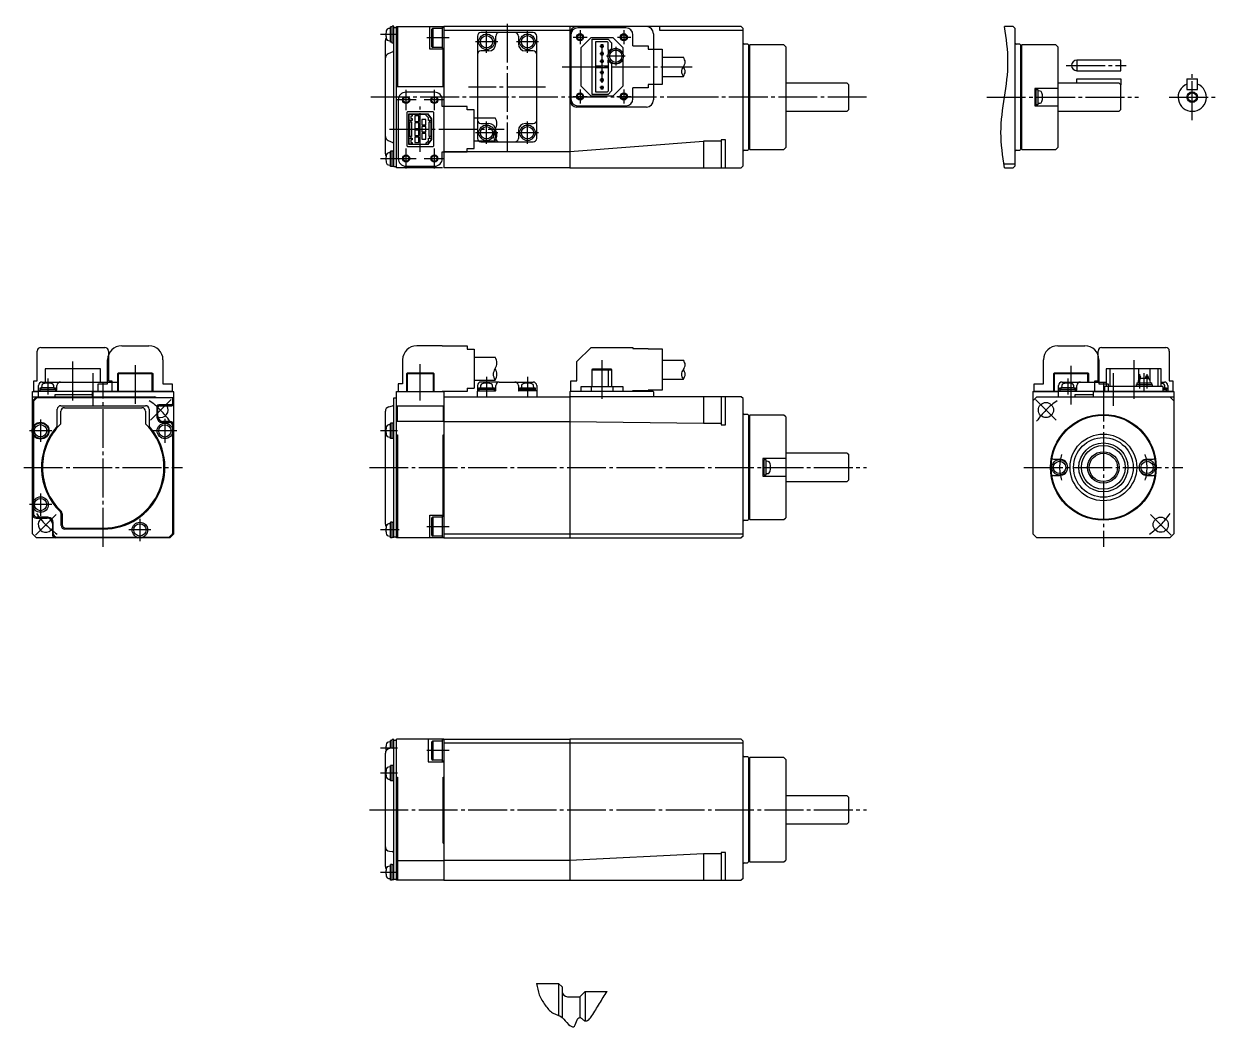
# Model space of a CAD drawing. Header units: millimetres. Extents: x -182 to 156, y -157 to 128.
import ezdxf

# ---------------------------------------------------------------- set-up
doc = ezdxf.new("R2010")
doc.units = ezdxf.units.MM
doc.linetypes.add('DASH_CENTER', pattern=[14, 11, -1, 1, -1])

msp = doc.modelspace()

# ---------------------------------------------------------------- linework, layer by layer
at = {"color": 7, "linetype": 'Continuous'}
for p, q in [((-77.85, 126.43), (-78.44, 126.38)), ((-77.35, 126.88), (-77.85, 126.88)), ((-77.85, 122.48), (-77.85, 126.88)), ((-76.9, 127.08), (-77.35, 127.08)), ((-77.35, 122.28), (-77.35, 127.08)), ((-76.9, 124.88), (-76.9, 127.08)), ((-76.9, 126.68), (-76.1, 126.68)), ((-76.1, 126.93), (-62.7, 126.93)), ((-76.1, 86.93), (-76.1, 126.93)), ((-75.9, 126.93), (-75.9, 109.93)), ((-66.7, 120.53), (-66.7, 126.93)), ((-65.83, 126.48), (-66.08, 126.23)), ((-66.08, 121.23), (-66.08, 126.23)), ((-65.83, 126.48), (-63.08, 126.48)), ((-65.83, 126.48), (-65.83, 120.98)), ((-62.7, 126.73), (-63.08, 126.73)), ((-63.08, 120.73), (-63.08, 126.73)), ((-62.7, 126.93), (-62.7, 86.93)), ((-27, 126.93), (-62.7, 126.93)), ((-27, 125.81), (-62.7, 125.81)), ((-37.4, 125.23), (-52.2, 125.23)), ((-26.9, 126.93), (-27, 126.83)), ((-27, 126.93), (-27, 124.93)), ((21.6, 126.93), (-26.9, 126.93)), ((-1.5, 125.81), (-1.5, 126.93)), ((22.1, 125.81), (-1.5, 125.81)), ((21.6, 126.93), (22.1, 126.43)), ((22.1, 87.43), (22.1, 126.43)), ((98.7, 126.93), (96.2, 126.93)), ((99.2, 126.43), (98.7, 126.93)), ((99.2, 87.43), (99.2, 126.43)), ((-79.3, 118.06), (-79.3, 123)), ((-78.44, 122.98), (-77.85, 122.93)), ((-77.35, 122.48), (-77.85, 122.48)), ((-76.9, 122.28), (-77.35, 122.28)), ((-76.9, 120.26), (-76.9, 124.88)), ((-53.2, 124.23), (-53.2, 95.23)), ((-48, 122.03), (-48, 124.23)), ((-41.6, 124.23), (-41.6, 122.03)), ((-36.4, 95.23), (-36.4, 124.23)), ((-27, 124.93), (-27, 106.13)), ((-23.8, 121.03), (-21, 123.83)), ((-21, 123.83), (-14.8, 123.83)), ((-20.65, 107.73), (-20.65, 123.33)), ((-20.65, 123.33), (-16.15, 123.33)), ((-19.65, 122.73), (-16.45, 122.73)), ((-19.65, 108.33), (-19.65, 122.73)), ((-18.22, 121.75), (-18.12, 121.65)), ((-17.58, 121.75), (-18.22, 121.75)), ((-18.22, 121.75), (-18.22, 121.11)), ((-17.68, 121.65), (-18.12, 121.65)), ((-18.12, 121.65), (-18.12, 121.21)), ((-17.68, 121.65), (-17.58, 121.75)), ((-17.68, 121.21), (-17.68, 121.65)), ((-17.58, 121.11), (-17.58, 121.75)), ((-16.45, 122.73), (-16.15, 122.43)), ((-16.15, 123.33), (-15.15, 122.33)), ((-16.15, 120.43), (-16.15, 122.43)), ((-15.15, 122.33), (-15.15, 120.58)), ((-14.8, 123.83), (-12, 121.03)), ((-3.3, 124.93), (-3.3, 106.13)), ((23.4, 121.93), (22.4, 121.93)), ((23.6, 121.73), (23.4, 121.93)), ((23.6, 121.73), (23.6, 92.13)), ((24, 121.73), (23.9, 121.63)), ((23.9, 121.63), (23.9, 92.23)), ((33.7, 121.73), (24, 121.73)), ((34.2, 121.23), (33.7, 121.73)), ((100.5, 121.93), (99.5, 121.93)), ((100.7, 121.73), (100.5, 121.93)), ((100.7, 121.73), (100.7, 92.13)), ((101.1, 121.73), (101, 121.63)), ((101, 121.63), (101, 92.23)), ((110.8, 121.73), (101.1, 121.73)), ((111.3, 121.23), (110.8, 121.73)), ((-77.2, 119.8), (-78.5, 119.26)), ((-76.9, 93.6), (-76.9, 120.26)), ((-62.9, 120.53), (-66.7, 120.53)), ((-66.08, 121.23), (-65.83, 120.98)), ((-63.08, 120.98), (-65.83, 120.98)), ((-62.7, 120.73), (-63.08, 120.73)), ((-62.9, 109.93), (-62.9, 120.73)), ((-50, 120.03), (-52.2, 120.03)), ((-37.4, 120.03), (-39.6, 120.03)), ((-23.8, 110.03), (-23.8, 121.03)), ((-18.22, 121.11), (-18.12, 121.21)), ((-18.22, 121.11), (-17.58, 121.11)), ((-18.22, 119.6), (-18.22, 118.96)), ((-17.58, 119.6), (-18.22, 119.6)), ((-18.22, 119.6), (-18.12, 119.5)), ((-18.22, 118.96), (-18.12, 119.06)), ((-18.22, 118.96), (-17.58, 118.96)), ((-18.12, 121.21), (-17.68, 121.21)), ((-18.12, 119.5), (-18.12, 119.06)), ((-17.68, 119.5), (-18.12, 119.5)), ((-18.12, 119.06), (-17.68, 119.06)), ((-17.68, 121.21), (-17.58, 121.11)), ((-17.68, 119.5), (-17.58, 119.6)), ((-17.68, 119.06), (-17.68, 119.5)), ((-17.68, 119.06), (-17.58, 118.96)), ((-17.58, 118.96), (-17.58, 119.6)), ((-16.15, 120.43), (-16.15, 119.53)), ((-16.15, 119.53), (-15.96, 119.53)), ((-12, 121.03), (-12, 119.45)), ((23.8, 120.83), (23.9, 120.83)), ((34.2, 121.23), (34.2, 92.63)), ((100.9, 120.83), (101, 120.83)), ((111.3, 121.23), (111.3, 92.63)), ((-79.3, 106.93), (-79.3, 118.06)), ((-19.65, 115.83), (-16.15, 115.83)), ((-16.15, 115.23), (-19.65, 115.23)), ((-18.22, 117.45), (-18.12, 117.35)), ((-17.58, 117.45), (-18.22, 117.45)), ((-18.22, 117.45), (-18.22, 116.81)), ((-18.22, 116.81), (-18.12, 116.91)), ((-18.22, 116.81), (-17.58, 116.81)), ((-17.68, 117.35), (-18.12, 117.35)), ((-18.12, 117.35), (-18.12, 116.91)), ((-18.12, 116.91), (-17.68, 116.91)), ((-17.68, 117.35), (-17.58, 117.45)), ((-17.68, 116.91), (-17.68, 117.35)), ((-17.68, 116.91), (-17.58, 116.81)), ((-17.58, 116.81), (-17.58, 117.45)), ((-16.15, 117.53), (-15.96, 117.53)), ((-16.15, 116.63), (-16.15, 117.53)), ((-16.15, 116.63), (-16.15, 108.63)), ((-15.15, 116.48), (-15.15, 108.73)), ((-12, 117.61), (-12, 110.03)), ((116.7, 117.43), (116.7, 114.43)), ((129.2, 117.43), (116.7, 117.43)), ((129.2, 114.43), (129.2, 117.43)), ((-18.22, 114.25), (-18.22, 113.61)), ((-17.58, 114.25), (-18.22, 114.25)), ((-18.12, 114.15), (-18.22, 114.25)), ((-18.12, 113.71), (-18.22, 113.61)), ((-18.22, 113.61), (-17.58, 113.61)), ((-18.12, 112), (-18.22, 112.1)), ((-17.58, 112.1), (-18.22, 112.1)), ((-18.22, 112.1), (-18.22, 111.46)), ((-18.12, 111.56), (-18.22, 111.46)), ((-18.22, 111.46), (-17.58, 111.46)), ((-18.12, 114.15), (-18.12, 113.71)), ((-17.68, 114.15), (-18.12, 114.15)), ((-18.12, 113.71), (-17.68, 113.71)), ((-17.68, 112), (-18.12, 112)), ((-18.12, 112), (-18.12, 111.56)), ((-18.12, 111.56), (-17.68, 111.56)), ((-17.58, 114.25), (-17.68, 114.15)), ((-17.68, 113.71), (-17.68, 114.15)), ((-17.58, 113.61), (-17.68, 113.71)), ((-17.58, 112.1), (-17.68, 112)), ((-17.68, 111.56), (-17.68, 112)), ((-17.58, 111.46), (-17.68, 111.56)), ((-17.58, 113.61), (-17.58, 114.25)), ((-17.58, 111.46), (-17.58, 112.1)), ((116.7, 114.43), (129.2, 114.43)), ((116.7, 110.93), (116.7, 112.13)), ((116.7, 112.13), (129.2, 112.13)), ((129.2, 112.13), (129.2, 110.43)), ((147.93, 112.13), (150.93, 112.13)), ((147.93, 112.13), (147.93, 109.13)), ((150.93, 109.13), (150.93, 112.13)), ((-76.1, 109.93), (-62.7, 109.93)), ((-21, 107.23), (-23.8, 110.03)), ((-16.45, 108.33), (-19.65, 108.33)), ((-18.22, 109.95), (-18.22, 109.31)), ((-17.58, 109.95), (-18.22, 109.95)), ((-18.12, 109.85), (-18.22, 109.95)), ((-18.12, 109.41), (-18.22, 109.31)), ((-18.22, 109.31), (-17.58, 109.31)), ((-18.12, 109.85), (-18.12, 109.41)), ((-17.68, 109.85), (-18.12, 109.85)), ((-18.12, 109.41), (-17.68, 109.41)), ((-17.58, 109.95), (-17.68, 109.85)), ((-17.68, 109.41), (-17.68, 109.85)), ((-17.58, 109.31), (-17.68, 109.41)), ((-17.58, 109.31), (-17.58, 109.95)), ((-16.15, 108.63), (-16.45, 108.33)), ((-15.15, 108.73), (-16.15, 107.73)), ((-12, 110.03), (-14.8, 107.23)), ((51.6, 110.93), (34.2, 110.93)), ((51.6, 110.93), (52.1, 110.43)), ((52.1, 103.43), (52.1, 110.43)), ((104.8, 109.43), (104.8, 106.93)), ((111.3, 109.43), (104.8, 109.43)), ((104.8, 109.08), (105.2, 109.08)), ((105.2, 106.93), (105.2, 109.13)), ((105.2, 109.13), (105.7, 109.13)), ((105.7, 109.13), (105.7, 106.93)), ((106.3, 108.63), (105.7, 108.68)), ((128.7, 110.93), (111.3, 110.93)), ((128.7, 110.93), (129.2, 110.43)), ((129.2, 103.43), (129.2, 110.43)), ((147.93, 109.13), (150.93, 109.13)), ((-79.3, 95.8), (-79.3, 106.93)), ((-27, 106.13), (-27, 86.93)), ((-14.8, 107.23), (-21, 107.23)), ((-16.15, 107.73), (-20.65, 107.73)), ((104.8, 106.93), (104.8, 104.43)), ((105.2, 104.78), (104.8, 104.78)), ((105.2, 104.73), (105.2, 106.93)), ((105.7, 104.73), (105.2, 104.73)), ((105.7, 106.93), (105.7, 104.73)), ((105.7, 105.18), (106.3, 105.23)), ((-73.22, 102.56), (-73.02, 102.76)), ((-73.22, 102.56), (-73.22, 93.11)), ((-65.77, 102.76), (-73.02, 102.76)), ((-72.65, 93.51), (-72.65, 102.16)), ((-72.65, 102.16), (-67.2, 102.16)), ((-72.55, 100.33), (-72.55, 102.08)), ((-72.55, 102.08), (-71.7, 102.08)), ((-71.7, 101.58), (-72.05, 101.58)), ((-72.05, 101.58), (-72.05, 100.83)), ((-71.7, 102.08), (-71.7, 101.58)), ((-71.7, 102.08), (-67.7, 102.08)), ((-70.98, 101.63), (-70.98, 100.03)), ((-70.8, 101.63), (-70.98, 101.63)), ((-70.8, 101.6), (-70.8, 101.63)), ((-69.8, 101.6), (-70.8, 101.6)), ((-69.8, 100.06), (-69.8, 101.6)), ((-67.7, 101.71), (-67.7, 102.08)), ((-67.27, 102.08), (-67.7, 102.08)), ((-67.1, 101.08), (-67.7, 101.71)), ((-66.25, 100.75), (-67.27, 102.08)), ((-66.15, 100.78), (-67.2, 102.16)), ((-65.77, 102.76), (-65.57, 102.56)), ((-65.57, 93.11), (-65.57, 102.56)), ((-5.3, 104.13), (-25.2, 104.13)), ((34.2, 102.93), (51.6, 102.93)), ((52.1, 103.43), (51.6, 102.93)), ((104.8, 104.43), (111.3, 104.43)), ((111.3, 102.93), (128.7, 102.93)), ((129.2, 103.43), (128.7, 102.93)), ((-72.45, 98.68), (-72.65, 98.68)), ((-71.7, 100.33), (-72.55, 100.33)), ((-72.45, 99.93), (-72.45, 95.73)), ((-72.45, 99.93), (-71.87, 99.93)), ((-72.1, 100.33), (-72.1, 99.93)), ((-72.05, 100.83), (-71.7, 100.83)), ((-71.87, 99.93), (-71.87, 95.73)), ((-71.7, 100.83), (-71.7, 100.33)), ((-70.98, 100.03), (-70.8, 100.03)), ((-70.8, 99.63), (-70.98, 99.63)), ((-70.98, 99.63), (-70.98, 98.03)), ((-70.98, 98.03), (-70.8, 98.03)), ((-70.8, 100.06), (-69.8, 100.06)), ((-70.8, 100.03), (-70.8, 100.06)), ((-70.8, 99.6), (-70.8, 99.63)), ((-69.8, 99.6), (-70.8, 99.6)), ((-70.8, 98.03), (-70.8, 98.06)), ((-70.8, 98.06), (-69.8, 98.06)), ((-69.8, 98.06), (-69.8, 99.6)), ((-68, 100.6), (-69, 100.6)), ((-69, 100.6), (-69, 99.06)), ((-69, 99.06), (-68, 99.06)), ((-69, 98.6), (-69, 97.06)), ((-68, 98.6), (-69, 98.6)), ((-68, 100.63), (-68, 100.6)), ((-67.82, 100.63), (-68, 100.63)), ((-68, 99.06), (-68, 99.03)), ((-68, 99.03), (-67.82, 99.03)), ((-67.82, 98.63), (-68, 98.63)), ((-68, 98.63), (-68, 98.6)), ((-67.82, 99.03), (-67.82, 100.63)), ((-67.82, 97.03), (-67.82, 98.63)), ((-67.1, 100.33), (-67.1, 101.08)), ((-66.25, 100.33), (-67.1, 100.33)), ((-66.92, 95.73), (-66.92, 99.93)), ((-66.92, 99.93), (-66.35, 99.93)), ((-66.7, 99.93), (-66.7, 100.33)), ((-66.35, 95.73), (-66.35, 99.93)), ((-66.35, 98.68), (-66.15, 98.68)), ((-66.25, 100.33), (-66.25, 100.75)), ((-66.15, 94.88), (-66.15, 100.78)), ((-52.2, 99.43), (-50, 99.43)), ((-39.6, 99.43), (-37.4, 99.43)), ((-79.3, 90.86), (-79.3, 95.8)), ((-78.5, 94.6), (-77.2, 94.06)), ((-72.65, 96.98), (-72.45, 96.98)), ((-72.55, 93.58), (-72.55, 95.33)), ((-72.55, 95.33), (-71.7, 95.33)), ((-71.87, 95.73), (-72.45, 95.73)), ((-72.1, 95.73), (-72.1, 95.33)), ((-71.7, 94.83), (-72.05, 94.83)), ((-72.05, 94.83), (-72.05, 94.08)), ((-71.7, 95.33), (-71.7, 94.83)), ((-70.8, 97.63), (-70.98, 97.63)), ((-70.98, 97.63), (-70.98, 96.03)), ((-70.98, 96.03), (-70.8, 96.03)), ((-70.98, 95.63), (-70.98, 94.03)), ((-70.8, 95.63), (-70.98, 95.63)), ((-70.8, 97.6), (-70.8, 97.63)), ((-69.8, 97.6), (-70.8, 97.6)), ((-70.8, 96.03), (-70.8, 96.06)), ((-70.8, 96.06), (-69.8, 96.06)), ((-70.8, 95.6), (-70.8, 95.63)), ((-69.8, 95.6), (-70.8, 95.6)), ((-69.8, 96.06), (-69.8, 97.6)), ((-69.8, 94.06), (-69.8, 95.6)), ((-69, 97.06), (-68, 97.06)), ((-69, 96.6), (-69, 95.06)), ((-68, 96.6), (-69, 96.6)), ((-69, 95.06), (-68, 95.06)), ((-68, 97.06), (-68, 97.03)), ((-68, 97.03), (-67.82, 97.03)), ((-67.82, 96.63), (-68, 96.63)), ((-68, 96.63), (-68, 96.6)), ((-68, 95.06), (-68, 95.03)), ((-68, 95.03), (-67.82, 95.03)), ((-67.82, 95.03), (-67.82, 96.63)), ((-67.7, 93.95), (-67.1, 94.58)), ((-67.27, 93.58), (-66.25, 94.91)), ((-67.2, 93.51), (-66.15, 94.88)), ((-67.1, 94.58), (-67.1, 95.33)), ((-67.1, 95.33), (-66.25, 95.33)), ((-66.35, 95.73), (-66.92, 95.73)), ((-66.7, 95.33), (-66.7, 95.73)), ((-66.15, 96.98), (-66.35, 96.98)), ((-66.25, 94.91), (-66.25, 95.33)), ((-48, 95.23), (-48, 97.43)), ((-41.6, 97.43), (-41.6, 95.23)), ((17.1, 94.83), (15.9, 94.83)), ((15.9, 94.83), (15.9, 86.93)), ((17.1, 86.93), (17.1, 94.83)), ((-77.85, 91.18), (-78.44, 91.13)), ((-77.35, 91.63), (-77.85, 91.63)), ((-77.85, 87.23), (-77.85, 91.63)), ((-77.35, 87.23), (-77.35, 91.63)), ((-76.9, 91.58), (-77.35, 91.58)), ((-76.9, 88.98), (-76.9, 93.6)), ((-73.22, 93.11), (-73.02, 92.91)), ((-73.02, 92.91), (-65.77, 92.91)), ((-67.2, 93.51), (-72.65, 93.51)), ((-71.7, 93.58), (-72.55, 93.58)), ((-72.05, 94.08), (-71.7, 94.08)), ((-71.7, 94.08), (-71.7, 93.58)), ((-71.7, 93.58), (-67.7, 93.58)), ((-70.98, 94.03), (-70.8, 94.03)), ((-70.8, 94.06), (-69.8, 94.06)), ((-70.8, 94.03), (-70.8, 94.06)), ((-67.7, 93.58), (-67.7, 93.95)), ((-67.7, 93.58), (-67.27, 93.58)), ((-65.57, 93.11), (-65.77, 92.91)), ((-27, 91.43), (-62.7, 91.43)), ((-52.2, 94.23), (-37.4, 94.23)), ((-27, 91.47), (10.9, 94.43)), ((15.9, 94.43), (10.9, 94.43)), ((10.9, 94.43), (10.9, 86.93)), ((22.4, 91.93), (23.4, 91.93)), ((23.4, 91.93), (23.6, 92.13)), ((23.9, 93.03), (23.8, 93.03)), ((23.9, 92.23), (24, 92.13)), ((24, 92.13), (33.7, 92.13)), ((33.7, 92.13), (34.2, 92.63)), ((99.5, 91.93), (100.5, 91.93)), ((100.5, 91.93), (100.7, 92.13)), ((101, 93.03), (100.9, 93.03)), ((101, 92.23), (101.1, 92.13)), ((101.1, 92.13), (110.8, 92.13)), ((110.8, 92.13), (111.3, 92.63)), ((-76.9, 87.18), (-76.9, 88.98)), ((95.93, 88.06), (99.2, 88.06)), ((-78.44, 87.73), (-77.85, 87.68)), ((-77.35, 87.23), (-77.85, 87.23)), ((-76.9, 87.28), (-77.35, 87.28)), ((-76.1, 87.18), (-76.9, 87.18)), ((-63.1, 86.93), (-76.1, 86.93)), ((-27, 86.93), (-62.7, 86.93)), ((-27, 86.93), (21.6, 86.93)), ((21.6, 86.93), (22.1, 87.43)), ((96.2, 86.93), (98.7, 86.93)), ((99.2, 87.43), (98.7, 86.93)), ((-175.68, 29.83), (-175.68, 26.13)), ((-160.08, 29.83), (-175.68, 29.83)), ((-160.08, 26.13), (-160.08, 29.83)), ((-155.11, 28.53), (-154.91, 28.73)), ((-155.11, 23.43), (-155.11, 28.53)), ((-154.91, 28.73), (-145.45, 28.73)), ((-145.45, 28.73), (-145.25, 28.53)), ((-145.25, 28.53), (-145.25, 23.43)), ((-73.22, 28.53), (-73.02, 28.73)), ((-73.22, 23.43), (-73.22, 28.53)), ((-73.02, 28.73), (-65.77, 28.73)), ((-65.77, 28.73), (-65.57, 28.53)), ((-65.57, 28.53), (-65.57, 23.43)), ((-20.65, 29.63), (-20.45, 29.83)), ((-20.65, 29.63), (-15.15, 29.63)), ((-20.65, 25.03), (-20.65, 29.63)), ((-20.45, 29.83), (-15.35, 29.83)), ((-16.15, 29.63), (-16.35, 29.83)), ((-16.15, 29.63), (-16.15, 24.83)), ((-15.35, 29.83), (-15.15, 29.63)), ((-15.15, 29.63), (-15.15, 25.03)), ((110.4, 28.73), (110.2, 28.53)), ((110.2, 23.43), (110.2, 28.53)), ((110.4, 28.73), (119.85, 28.73)), ((120.05, 28.53), (119.85, 28.73)), ((120.05, 28.53), (120.05, 26.13)), ((125.03, 29.83), (125.03, 24.83)), ((140.63, 29.83), (125.03, 29.83)), ((126.03, 29.83), (126.03, 24.83)), ((134.23, 29.83), (134.23, 26.76)), ((137.42, 29.83), (137.42, 26.76)), ((139.63, 29.83), (139.63, 24.83)), ((140.63, 24.83), (140.63, 29.83)), ((-177.58, 21.93), (-177.58, 25.13)), ((-177.18, 24.53), (-176.73, 24.53)), ((-177.18, 24.03), (-177.18, 24.53)), ((-177.13, 24.03), (-177.18, 24.03)), ((-172.78, 24.03), (-177.18, 24.03)), ((-177.13, 23.63), (-177.13, 24.03)), ((-176.67, 25.12), (-176.73, 24.53)), ((-173.23, 24.53), (-176.73, 24.53)), ((-176.58, 26.13), (-155.11, 26.13)), ((-173.23, 24.53), (-173.28, 25.12)), ((-173.23, 24.53), (-172.78, 24.53)), ((-172.83, 24.03), (-172.83, 23.63)), ((-172.78, 24.03), (-172.83, 24.03)), ((-172.78, 24.53), (-172.78, 24.03)), ((-172.38, 23.93), (-172.38, 25.13)), ((-53.2, 25.13), (-53.2, 23.53)), ((-52.8, 24.03), (-52.8, 24.53)), ((-52.8, 24.53), (-48.4, 24.53)), ((-48.4, 24.03), (-52.8, 24.03)), ((-52.75, 23.63), (-52.75, 24.03)), ((-52.29, 25.12), (-52.35, 24.53)), ((-47, 26.13), (-52.2, 26.13)), ((-48.85, 24.53), (-48.9, 25.12)), ((-48.45, 24.03), (-48.45, 23.63)), ((-48.4, 24.53), (-48.4, 24.03)), ((-48, 23.73), (-48, 25.13)), ((-47, 26.13), (-42.6, 26.13)), ((-42.6, 26.13), (-37.4, 26.13)), ((-41.6, 25.13), (-41.6, 23.73)), ((-41.2, 24.53), (-36.8, 24.53)), ((-41.2, 24.03), (-41.2, 24.53)), ((-36.8, 24.03), (-41.2, 24.03)), ((-41.15, 23.63), (-41.15, 24.03)), ((-40.69, 25.12), (-40.75, 24.53)), ((-37.25, 24.53), (-37.3, 25.12)), ((-36.85, 24.03), (-36.85, 23.63)), ((-36.8, 24.53), (-36.8, 24.03)), ((-36.4, 25.13), (-36.4, 23.53)), ((-23.8, 24.83), (-12, 24.83)), ((-23.8, 23.43), (-23.8, 24.83)), ((-21, 24.83), (-21, 23.43)), ((-20.85, 24.83), (-20.65, 25.03)), ((-15.15, 25.03), (-14.95, 24.83)), ((-14.8, 24.83), (-14.8, 23.43)), ((-12, 24.83), (-12, 23.43)), ((111.53, 21.93), (111.53, 25.13)), ((111.93, 24.03), (111.93, 24.53)), ((111.93, 24.53), (112.38, 24.53)), ((116.33, 24.03), (111.93, 24.03)), ((111.98, 24.03), (111.93, 24.03)), ((111.98, 23.63), (111.98, 24.03)), ((112.43, 25.12), (112.38, 24.53)), ((115.88, 24.53), (112.38, 24.53)), ((112.53, 26.13), (125.03, 26.13)), ((115.88, 24.53), (115.82, 25.12)), ((115.88, 24.53), (116.33, 24.53)), ((116.33, 24.03), (116.28, 24.03)), ((116.28, 24.03), (116.28, 23.63)), ((116.33, 24.53), (116.33, 24.03)), ((116.73, 23.93), (116.73, 25.13)), ((124.53, 24.83), (124.53, 23.43)), ((141.13, 24.83), (124.53, 24.83)), ((133.63, 24.93), (133.63, 25.43)), ((133.63, 25.43), (135.83, 25.43)), ((133.63, 24.93), (135.83, 24.93)), ((133.68, 25.88), (133.68, 25.43)), ((133.68, 25.88), (135.83, 25.88)), ((134.13, 26.47), (134.08, 25.88)), ((134.28, 24.83), (134.28, 24.93)), ((135.83, 25.88), (137.98, 25.88)), ((135.83, 25.43), (138.03, 25.43)), ((135.83, 24.93), (138.03, 24.93)), ((137.38, 24.93), (137.38, 24.83)), ((137.58, 25.88), (137.52, 26.47)), ((137.98, 25.43), (137.98, 25.88)), ((138.03, 25.43), (138.03, 24.93)), ((140.63, 26.13), (141.53, 26.13)), ((141.13, 24.83), (141.13, 23.43)), ((141.13, 24.53), (142.13, 24.53)), ((142.13, 24.03), (141.13, 24.03)), ((141.68, 24.53), (141.62, 25.12)), ((142.13, 24.03), (142.08, 24.03)), ((142.08, 24.03), (142.08, 23.63)), ((142.13, 24.53), (142.13, 24.03)), ((142.53, 25.13), (142.53, 23.43)), ((-179.28, 23.43), (-177.58, 23.43)), ((-179.28, 21.93), (-179.28, 23.43)), ((-179.28, -16.94), (-179.28, 21.93)), ((-179.28, 21.93), (-162.28, 21.93)), ((-179.03, 20.71), (-179.03, -11.22)), ((-139.63, 21.68), (-178.05, 21.68)), ((-177.48, 23.63), (-172.68, 23.63)), ((-172.88, 22.63), (-162.28, 22.63)), ((-172.88, 21.93), (-172.88, 22.63)), ((-162.28, 21.93), (-162.28, 23.33)), ((-162.28, 21.93), (-144.78, 21.93)), ((-162.18, 23.43), (-139.38, 23.43)), ((-139.53, 20.18), (-139.53, 21.58)), ((-139.28, 20.81), (-139.28, 23.33)), ((-139.28, -16.94), (-139.28, 20.81)), ((-76.9, 21.69), (-76.1, 21.69)), ((-76.9, 19.83), (-76.9, 21.69)), ((-76.1, 23.43), (-62.7, 23.43)), ((-76.1, -18.07), (-76.1, 23.43)), ((-62.7, 23.43), (-62.7, -18.07)), ((-62.7, 21.93), (-27, 21.93)), ((-62.7, 21.93), (-62.7, -18.07)), ((-62.7, 21.93), (-62.7, -18.07)), ((-53.2, 21.93), (-53.2, 23.53)), ((-53.1, 23.63), (-48.1, 23.63)), ((-36.5, 23.63), (-41.5, 23.63)), ((-36.4, 23.53), (-36.4, 21.93)), ((-27, 23.33), (-26.9, 23.43)), ((-27, 23.33), (-27, 21.93)), ((21.6, 21.93), (-27, 21.93)), ((-27, 21.93), (-27, -18.07)), ((-3.4, 23.43), (-26.9, 23.43)), ((-3.4, 23.43), (-3.3, 23.33)), ((-3.3, 23.33), (-3.3, 21.93)), ((10.9, 21.93), (10.9, 14.43)), ((15.9, 21.93), (15.9, 14.03)), ((17.1, 14.03), (17.1, 21.93)), ((22.1, 21.43), (21.6, 21.93)), ((22.1, -17.57), (22.1, 21.43)), ((104.23, 23.43), (104.23, -16.94)), ((104.23, 23.43), (111.53, 23.43)), ((105.35, 21.93), (144.23, 21.93)), ((111.63, 23.63), (116.43, 23.63)), ((116.23, 21.93), (116.23, 22.63)), ((116.23, 22.63), (121.43, 22.63)), ((121.43, 23.43), (144.23, 23.43)), ((121.43, 21.93), (121.43, 23.43)), ((141.13, 23.63), (142.43, 23.63)), ((144.23, 23.43), (144.23, -16.94)), ((-172.28, 13.65), (-172.28, 18.43)), ((-171.28, 19.43), (-147.28, 19.43)), ((-171.28, 14.29), (-171.28, 17.86)), ((-170.28, 18.86), (-148.28, 18.86)), ((-147.28, 17.86), (-147.28, 14.29)), ((-146.28, 18.43), (-146.28, 13.65)), ((-144.03, 19.18), (-144.03, 16.18)), ((-143.78, 18.93), (-143.78, 19.61)), ((-143.78, 16.43), (-143.78, 18.93)), ((-140.03, 19.68), (-143.53, 19.68)), ((-143.28, 19.43), (-139.78, 19.43)), ((-79.3, 1.93), (-79.3, 17.84)), ((-78.3, 19.1), (-77.28, 19.34)), ((-76.9, -17.97), (-76.9, 19.83)), ((-76.1, 19.43), (-62.7, 19.43)), ((-75.9, 14.93), (-75.9, 19.43)), ((-62.9, 19.43), (-62.9, 14.93)), ((23.4, 16.93), (22.4, 16.93)), ((23.6, 16.73), (23.4, 16.93)), ((-142.53, 14.68), (-140.53, 14.68)), ((-140.28, 14.93), (-142.28, 14.93)), ((-139.53, -16.9), (-139.53, 13.68)), ((-77.85, 14.03), (-78.44, 13.98)), ((-77.85, 10.08), (-77.85, 14.48)), ((-77.35, 14.48), (-77.85, 14.48)), ((-77.35, 10.08), (-77.35, 14.48)), ((-76.9, 14.43), (-77.35, 14.43)), ((-62.7, 14.93), (-76.1, 14.93)), ((-62.7, 14.93), (-27, 14.93)), ((-27, 14.92), (10.9, 14.43)), ((10.9, 14.43), (15.9, 14.43)), ((15.9, 14.03), (17.1, 14.03)), ((23.6, 16.73), (23.6, -12.87)), ((23.8, 15.83), (23.9, 15.83)), ((24, 16.73), (23.9, 16.63)), ((23.9, 16.63), (23.9, -12.77)), ((33.7, 16.73), (24, 16.73)), ((34.2, 16.23), (33.7, 16.73)), ((34.2, 16.23), (34.2, -12.37)), ((-78.44, 10.58), (-77.85, 10.53)), ((-76.1, 11.18), (-75.9, 11.18)), ((-75.9, 11.18), (-75.9, -18.07)), ((-62.9, 11.18), (-62.7, 11.18)), ((-62.9, -11.87), (-62.9, 11.18)), ((-77.35, 10.08), (-77.85, 10.08)), ((-76.9, 10.13), (-77.35, 10.13)), ((34.2, 4.43), (27.7, 4.43)), ((27.7, 4.43), (27.7, 1.93)), ((27.7, 4.08), (28.1, 4.08)), ((28.1, 4.13), (28.6, 4.13)), ((28.1, 1.93), (28.1, 4.13)), ((28.6, 4.13), (28.6, 1.93)), ((29.2, 3.63), (28.6, 3.68)), ((51.6, 5.93), (34.2, 5.93)), ((51.6, 5.93), (52.1, 5.43)), ((52.1, -1.57), (52.1, 5.43)), ((110.1, 4.23), (111.83, 4.23)), ((136.63, 4.23), (138.35, 4.23)), ((-79.3, -14.14), (-79.3, 1.93)), ((27.7, 1.93), (27.7, -0.57)), ((28.1, -0.27), (28.1, 1.93)), ((28.6, 1.93), (28.6, -0.27)), ((28.6, 0.18), (29.2, 0.23)), ((28.1, -0.22), (27.7, -0.22)), ((27.7, -0.57), (34.2, -0.57)), ((28.6, -0.27), (28.1, -0.27)), ((34.2, -2.07), (51.6, -2.07)), ((52.1, -1.57), (51.6, -2.07)), ((110.1, -0.37), (111.83, -0.37)), ((136.63, -0.37), (138.35, -0.37)), ((-178.28, -12.47), (-175.18, -12.47)), ((-174.93, -12.22), (-178.03, -12.22)), ((-171.18, -14.57), (-171.18, -11.33)), ((-170.9, -11.21), (-170.9, -14.3)), ((-66.7, -11.67), (-62.9, -11.67)), ((-66.7, -18.07), (-66.7, -11.67)), ((-65.83, -12.12), (-66.08, -12.37)), ((-66.08, -17.37), (-66.08, -12.37)), ((-65.83, -12.12), (-63.08, -12.12)), ((-65.83, -12.12), (-65.83, -17.62)), ((-63.08, -11.87), (-62.7, -11.87)), ((-63.08, -17.87), (-63.08, -11.87)), ((22.4, -13.07), (23.4, -13.07)), ((23.4, -13.07), (23.6, -12.87)), ((23.9, -11.97), (23.8, -11.97)), ((23.9, -12.77), (24, -12.87)), ((24, -12.87), (33.7, -12.87)), ((33.7, -12.87), (34.2, -12.37)), ((-173.68, -13.97), (-173.68, -17.07)), ((-173.43, -16.82), (-173.43, -13.72)), ((-159.28, -15.57), (-170.18, -15.57)), ((-169.9, -15.3), (-159.28, -15.3)), ((-77.85, -14.07), (-78.44, -14.12)), ((-77.85, -18.02), (-77.85, -13.62)), ((-77.35, -13.62), (-77.85, -13.62)), ((-77.35, -18.02), (-77.35, -13.62)), ((-76.9, -13.67), (-77.35, -13.67)), ((-140.4, -18.07), (-178.15, -18.07)), ((-172.43, -17.82), (-140.5, -17.82)), ((-78.44, -17.52), (-77.85, -17.57)), ((-77.35, -18.02), (-77.85, -18.02)), ((-76.9, -17.97), (-77.35, -17.97)), ((-76.1, -17.82), (-76.9, -17.82)), ((-62.7, -18.07), (-76.1, -18.07)), ((-66.08, -17.37), (-65.83, -17.62)), ((-63.08, -17.62), (-65.83, -17.62)), ((-63.08, -17.87), (-62.7, -17.87)), ((-62.7, -16.94), (-27, -16.94)), ((-62.7, -18.07), (-27, -18.07)), ((-27, -16.94), (22.1, -16.94)), ((-27, -17.97), (-26.9, -18.07)), ((-26.9, -18.07), (21.6, -18.07)), ((22.1, -17.57), (21.6, -18.07)), ((22.1, -17.57), (21.6, -18.07)), ((143.1, -18.07), (105.35, -18.07)), ((-77.85, -75.94), (-78.44, -75.99)), ((-77.85, -77.8), (-77.85, -75.49)), ((-77.35, -75.49), (-77.85, -75.49)), ((-77.35, -77.74), (-77.35, -75.29)), ((-76.9, -75.29), (-77.35, -75.29)), ((-76.9, -115.09), (-76.9, -75.29)), ((-76.9, -75.44), (-76.1, -75.44)), ((-76.1, -115.19), (-76.1, -75.19)), ((-62.7, -75.19), (-76.1, -75.19)), ((-67.2, -75.19), (-67.2, -81.59)), ((-65.83, -75.64), (-66.08, -75.89)), ((-66.08, -80.89), (-66.08, -75.89)), ((-65.83, -75.64), (-63.08, -75.64)), ((-65.83, -75.64), (-65.83, -81.14)), ((-62.7, -75.39), (-63.08, -75.39)), ((-63.08, -81.39), (-63.08, -75.39)), ((-62.7, -75.19), (-27, -75.19)), ((-62.7, -75.19), (-62.7, -115.19)), ((-27, -76.32), (-62.7, -76.32)), ((-27, -75.19), (-27, -115.19)), ((21.6, -75.19), (-27, -75.19)), ((22.1, -76.32), (-27, -76.32)), ((22.1, -75.69), (21.6, -75.19)), ((22.1, -114.69), (22.1, -75.69)), ((-79.3, -95.19), (-79.3, -79.12)), ((-77.34, -77.74), (-78.14, -77.83)), ((-66.08, -80.89), (-65.83, -81.14)), ((23.4, -80.19), (22.4, -80.19)), ((23.6, -80.39), (23.4, -80.19)), ((23.6, -80.39), (23.6, -109.99)), ((24, -80.39), (23.9, -80.49)), ((23.9, -80.49), (23.9, -109.89)), ((33.7, -80.39), (24, -80.39)), ((34.2, -80.89), (33.7, -80.39)), ((34.2, -80.89), (34.2, -109.49)), ((-77.85, -83.04), (-78.44, -83.09)), ((-77.35, -82.59), (-77.85, -82.59)), ((-77.85, -86.99), (-77.85, -82.59)), ((-77.35, -86.99), (-77.35, -82.59)), ((-76.9, -82.64), (-77.35, -82.64)), ((-67.2, -81.59), (-62.7, -81.59)), ((-63.08, -81.14), (-65.83, -81.14)), ((-62.7, -81.39), (-63.08, -81.39)), ((23.8, -81.29), (23.9, -81.29)), ((-78.44, -86.49), (-77.85, -86.54)), ((-77.35, -86.99), (-77.85, -86.99)), ((-76.9, -86.94), (-77.35, -86.94)), ((-76.1, -85.94), (-75.9, -85.94)), ((-75.9, -85.94), (-75.9, -115.19)), ((-62.9, -85.94), (-62.7, -85.94)), ((-62.9, -104.64), (-62.9, -85.94)), ((51.6, -91.19), (34.2, -91.19)), ((51.6, -91.19), (52.1, -91.69)), ((52.1, -98.69), (52.1, -91.69)), ((-79.3, -111.26), (-79.3, -95.19)), ((34.2, -99.19), (51.6, -99.19)), ((52.1, -98.69), (51.6, -99.19)), ((-62.9, -104.64), (-62.7, -104.64)), ((-78.14, -106.95), (-77.34, -107.04)), ((10.9, -107.69), (-27, -109.59)), ((10.9, -107.69), (10.9, -115.19)), ((15.9, -107.69), (10.9, -107.69)), ((15.9, -107.29), (15.9, -115.19)), ((17.1, -107.29), (15.9, -107.29)), ((17.1, -115.19), (17.1, -107.29)), ((-77.85, -111.19), (-78.44, -111.24)), ((-77.85, -115.14), (-77.85, -110.74)), ((-77.35, -110.74), (-77.85, -110.74)), ((-77.35, -115.14), (-77.35, -110.74)), ((-76.9, -110.79), (-77.35, -110.79)), ((-75.9, -109.59), (-62.7, -109.59)), ((-27, -109.59), (-62.7, -109.59)), ((22.4, -110.19), (23.4, -110.19)), ((23.4, -110.19), (23.6, -109.99)), ((23.9, -109.09), (23.8, -109.09)), ((23.9, -109.89), (24, -109.99)), ((24, -109.99), (33.7, -109.99)), ((33.7, -109.99), (34.2, -109.49)), ((-78.44, -114.64), (-77.85, -114.69)), ((22.1, -114.69), (21.6, -115.19)), ((-77.35, -115.14), (-77.85, -115.14)), ((-76.9, -115.09), (-77.35, -115.09)), ((-76.1, -114.94), (-76.9, -114.94)), ((-62.7, -115.19), (-76.1, -115.19)), ((-62.7, -115.19), (-27, -115.19)), ((-27, -115.09), (-26.9, -115.19)), ((-26.9, -115.19), (21.6, -115.19)), ((-36.42, -144.44), (-30.17, -144.44)), ((-30.17, -144.44), (-30.17, -153.49)), ((-30.17, -144.44), (-29.17, -145.44)), ((-29.17, -145.44), (-29.17, -154.09)), ((-27.67, -148.19), (-24.17, -148.19)), ((-24.17, -148.19), (-22.67, -146.69)), ((-24.17, -148.19), (-24.17, -154.09)), ((-22.67, -146.69), (-16.42, -146.69)), ((-22.67, -146.69), (-22.67, -155.07))]:
    msp.add_line(p, q, dxfattribs=at)
at = {"color": 1, "linetype": 'DASH_CENTER'}
for p, q in [((-50.6, 119.48), (-50.6, 125.78)), ((-44.8, 127.73), (-44.8, 91.73)), ((-39, 119.48), (-39, 125.78)), ((-24.1, 125.93), (-24.1, 121.93)), ((-11.7, 125.93), (-11.7, 121.93)), ((-75.9, 124.68), (-80.65, 124.68)), ((-61.2, 123.73), (-67.58, 123.73)), ((-47.45, 122.63), (-53.75, 122.63)), ((-35.85, 122.63), (-42.15, 122.63)), ((-26.1, 123.93), (-22.1, 123.93)), ((-17.9, 122), (-17.9, 109.06)), ((-13.45, 123.93), (-9.7, 123.93)), ((-18.47, 121.43), (-17.33, 121.43)), ((-18.47, 119.28), (-17.33, 119.28)), ((-11.35, 118.53), (-16.65, 118.53)), ((-14, 121.18), (-14, 115.88)), ((-29.2, 115.53), (7.7, 115.53)), ((-18.47, 117.13), (-17.33, 117.13)), ((113.7, 115.93), (130.7, 115.93)), ((-17.33, 113.93), (-18.47, 113.93)), ((-17.33, 111.78), (-18.47, 111.78)), ((149.43, 100.43), (149.43, 113.43)), ((-73.4, 103.28), (-73.4, 108.98)), ((-65.4, 103.28), (-65.4, 108.98)), ((-33.9, 109.73), (-55.7, 109.73)), ((-24.1, 109.13), (-24.1, 105.13)), ((-17.33, 109.63), (-18.47, 109.63)), ((-11.7, 109.13), (-11.7, 105.13)), ((11.6, 106.93), (-83.8, 106.93)), ((-70.55, 106.13), (-76.25, 106.13)), ((-62.55, 106.13), (-68.25, 106.13)), ((-26.1, 107.13), (-22.1, 107.13)), ((-13.7, 107.13), (-9.7, 107.13)), ((57.1, 106.93), (11.6, 106.93)), ((91.2, 106.93), (134.2, 106.93)), ((142.93, 106.93), (155.93, 106.93)), ((-69.4, 91.41), (-69.4, 104.26)), ((-50.6, 93.68), (-50.6, 99.98)), ((-39, 93.68), (-39, 99.98)), ((-78.15, 97.83), (-45.65, 97.83)), ((-47.45, 96.83), (-53.75, 96.83)), ((-35.85, 96.83), (-42.15, 96.83)), ((-73.4, 86.68), (-73.4, 92.38)), ((-65.4, 86.68), (-65.4, 92.38)), ((-75.9, 89.43), (-80.65, 89.43)), ((-76.25, 89.53), (-70.55, 89.53)), ((-68.25, 89.53), (-62.55, 89.53)), ((-167.88, 20.93), (-167.88, 32.33)), ((-150.18, 30.93), (-150.18, 19.43)), ((-69.4, 20.93), (-69.4, 31.23)), ((-17.9, 32.33), (-17.9, 20.93)), ((115.13, 19.73), (115.13, 31.23)), ((132.83, 32.33), (132.83, 20.93)), ((-174.98, 27.13), (-174.98, 22.63)), ((-162.08, 19.43), (-162.08, 28.63)), ((-50.6, 27.63), (-50.6, 22.13)), ((-39, 27.63), (-39, 22.13)), ((114.13, 27.13), (114.13, 22.63)), ((127.03, 28.63), (127.03, 19.43)), ((134.43, 28.38), (134.43, 24.33)), ((135.83, 23.43), (135.83, 28.68)), ((136.58, 28.38), (136.58, 24.33)), ((-159.28, -20.57), (-159.28, 25.93)), ((124.23, 25.93), (124.23, -20.57)), ((-145.91, 15.3), (-140.04, 21.17)), ((104.99, 21.17), (110.86, 15.3)), ((-177.03, 15.48), (-177.03, 9.18)), ((-141.78, 15.68), (-141.78, 8.88)), ((-173.88, 12.33), (-180.18, 12.33)), ((-138.38, 12.28), (-145.18, 12.28)), ((-75.9, 12.28), (-80.65, 12.28)), ((-181.78, 1.93), (-136.78, 1.93)), ((-83.8, 1.93), (57.1, 1.93)), ((101.73, 1.93), (146.73, 1.93)), ((-177.03, -5.47), (-177.03, -11.77)), ((-173.88, -8.62), (-180.18, -8.62)), ((-178.47, -17.26), (-172.61, -11.4)), ((-148.88, -12.67), (-148.88, -18.97)), ((137.56, -11.4), (143.42, -17.26)), ((-145.73, -15.82), (-152.03, -15.82)), ((-75.4, -15.82), (-80.65, -15.82)), ((-67.58, -14.87), (-61.2, -14.87)), ((-75.9, -77.69), (-80.65, -77.69)), ((-61.2, -78.39), (-67.58, -78.39)), ((-75.9, -84.79), (-80.65, -84.79)), ((-83.8, -95.19), (57.1, -95.19)), ((-75.9, -112.94), (-80.65, -112.94))]:
    msp.add_line(p, q, dxfattribs=at)
at = {"color": 4, "linetype": 'Continuous'}
for p, q in [((-11.1, 126.58), (-24.7, 126.58)), ((-26.7, 124.58), (-26.7, 106.48)), ((-9.1, 121.53), (-9.1, 124.58)), ((-9.1, 121.53), (-4.8, 121.53)), ((-4.8, 121.53), (-4.8, 120.58)), ((-4.8, 120.58), (-0.8, 120.58)), ((-0.8, 120.58), (-0.8, 110.48)), ((-0.8, 118.23), (5.2, 118.23)), ((-0.8, 112.83), (5.2, 112.83)), ((-65.35, 108.33), (-73.45, 108.33)), ((-4.8, 109.53), (-9.1, 109.53)), ((-9.1, 106.48), (-9.1, 109.53)), ((-4.8, 110.48), (-4.8, 109.53)), ((-0.8, 110.48), (-4.8, 110.48)), ((-75.65, 106.13), (-75.65, 89.53)), ((-63.15, 104.28), (-63.15, 106.13)), ((-56.15, 104.28), (-63.15, 104.28)), ((-56.15, 103.33), (-56.15, 104.28)), ((-54.15, 103.33), (-56.15, 103.33)), ((-54.15, 92.33), (-54.15, 103.33)), ((-24.7, 104.48), (-11.1, 104.48)), ((-54.15, 101.08), (-48.15, 101.08)), ((-54.15, 94.58), (-48.15, 94.58)), ((-63.15, 91.38), (-56.15, 91.38)), ((-63.15, 89.53), (-63.15, 91.38)), ((-56.15, 92.33), (-54.15, 92.33)), ((-56.15, 91.38), (-56.15, 92.33)), ((-73.45, 87.33), (-65.35, 87.33)), ((-177.98, 26.43), (-177.98, 34.93)), ((-176.98, 35.93), (-158.78, 35.93)), ((-157.78, 34.93), (-157.78, 26.43)), ((-154.03, 36.43), (-146.33, 36.43)), ((-63.15, 36.43), (-70.4, 36.43)), ((-63.15, 36.38), (-56.15, 36.38)), ((-56.15, 36.38), (-56.15, 35.43)), ((-56.15, 35.43), (-54.15, 35.43)), ((-54.15, 35.43), (-54.15, 24.43)), ((-25, 31.93), (-21, 35.93)), ((-21, 35.93), (-9.1, 35.93)), ((-9.1, 35.93), (-9.1, 35.63)), ((-9.1, 35.63), (-4.8, 35.63)), ((-4.8, 35.63), (-4.8, 35.57)), ((-4.8, 35.57), (-0.8, 35.57)), ((-0.8, 35.57), (-0.8, 23.79)), ((111.28, 36.43), (118.98, 36.43)), ((122.73, 26.43), (122.73, 34.93)), ((123.73, 35.93), (141.93, 35.93)), ((142.93, 34.93), (142.93, 26.43)), ((-158.03, 25.63), (-158.03, 32.43)), ((-142.33, 32.43), (-142.33, 25.63)), ((-74.4, 32.43), (-74.4, 25.63)), ((-54.15, 33.18), (-48.15, 33.18)), ((-25, 26.43), (-25, 31.93)), ((-0.8, 32.38), (5.2, 32.38)), ((107.28, 25.63), (107.28, 32.43)), ((122.98, 32.43), (122.98, 25.63)), ((-155.11, 28.53), (-145.25, 28.53)), ((-154.91, 23.43), (-154.91, 28.73)), ((-145.45, 28.73), (-145.45, 23.43)), ((110.2, 28.53), (120.05, 28.53)), ((110.4, 23.43), (110.4, 28.73)), ((119.85, 26.13), (119.85, 28.73)), ((134.23, 27.88), (134.65, 27.88)), ((134.75, 27.38), (134.23, 27.38)), ((134.65, 27.88), (134.75, 27.38)), ((134.75, 27.38), (134.75, 27.05)), ((136.26, 27.38), (136.36, 27.88)), ((136.26, 27.38), (136.26, 27.16)), ((136.9, 27.38), (136.26, 27.38)), ((136.36, 27.88), (136.8, 27.88)), ((136.8, 27.88), (136.9, 27.38)), ((136.9, 27.38), (136.9, 27.05)), ((-178.93, 26.43), (-177.98, 26.43)), ((-178.93, 23.43), (-178.93, 26.43)), ((-160.68, 25.63), (-158.03, 25.63)), ((-160.68, 23.43), (-160.68, 25.63)), ((-157.78, 26.43), (-156.83, 26.43)), ((-156.83, 26.43), (-156.83, 23.43)), ((-142.33, 25.63), (-139.68, 25.63)), ((-139.68, 25.63), (-139.68, 23.43)), ((-75.65, 25.63), (-75.65, 23.43)), ((-74.4, 25.63), (-75.65, 25.63)), ((-56.15, 24.43), (-56.15, 23.48)), ((-56.15, 24.43), (-54.15, 24.43)), ((-54.15, 26.68), (-48.15, 26.68)), ((-26.7, 26.43), (-25, 26.43)), ((-26.7, 23.43), (-26.7, 26.43)), ((-9.1, 23.73), (-4.8, 23.73)), ((-9.1, 23.43), (-9.1, 23.73)), ((-4.8, 23.79), (-4.8, 23.73)), ((-0.8, 23.79), (-4.8, 23.79)), ((-0.8, 26.98), (5.2, 26.98)), ((104.63, 25.63), (107.28, 25.63)), ((104.63, 23.43), (104.63, 25.63)), ((121.78, 26.43), (122.73, 26.43)), ((121.78, 23.43), (121.78, 26.43)), ((122.98, 25.63), (125.63, 25.63)), ((125.63, 25.63), (125.63, 23.43)), ((142.93, 26.43), (143.88, 26.43)), ((143.88, 26.43), (143.88, 23.43)), ((-156.83, 23.43), (-178.93, 23.43)), ((-139.68, 23.43), (-160.68, 23.43)), ((-75.65, 23.43), (-63.15, 23.43)), ((-63.15, 23.48), (-63.15, 23.43)), ((-56.15, 23.48), (-63.15, 23.48)), ((125.63, 23.43), (104.63, 23.43)), ((143.88, 23.43), (121.78, 23.43))]:
    msp.add_line(p, q, dxfattribs=at)
at = {"color": 30, "linetype": 'Continuous'}
for p, q in [((-63.15, 36.43), (-63.15, 36.38)), ((-73.22, 28.53), (-65.57, 28.53)), ((-73.02, 23.43), (-73.02, 28.73)), ((-65.77, 28.73), (-65.77, 23.43))]:
    msp.add_line(p, q, dxfattribs=at)
at = {"color": 7, "linetype": 'Continuous'}
for centre, radius in [((-50.6, 122.63), 2.2), ((-50.6, 122.63), 1.75), ((-39, 122.63), 2.2), ((-39, 122.63), 1.75), ((-24.1, 123.93), 0.75), ((-11.7, 123.93), 0.75), ((-14, 118.53), 2.2), ((-14, 118.53), 2.15), ((-14, 118.53), 1.75), ((149.43, 106.93), 1.25), ((-73.4, 106.13), 0.8), ((-65.4, 106.13), 0.8), ((-24.1, 107.13), 0.75), ((-11.7, 107.13), 0.75), ((-50.6, 96.83), 2.2), ((-50.6, 96.83), 1.75), ((-39, 96.83), 2.2), ((-39, 96.83), 1.75), ((-73.4, 89.53), 0.8), ((-65.4, 89.53), 0.8), ((107.96, 18.19), 2.15), ((124.23, 1.93), 15), ((-177.03, 12.33), 2.4), ((-177.03, 12.33), 2.2), ((-177.03, 12.33), 1.75), ((-141.78, 12.28), 2.2), ((-141.78, 12.28), 1.75), ((124.23, 1.93), 14.8), ((124.23, 1.93), 9.45), ((124.23, 1.93), 8.45), ((124.23, 1.93), 6.95), ((124.23, 1.93), 6.2), ((111.83, 1.93), 2.2), ((111.83, 1.93), 1.75), ((124.23, 1.93), 4.45), ((124.23, 1.93), 4), ((136.63, 1.93), 2.2), ((136.63, 1.93), 1.75), ((-177.03, -8.62), 2.2), ((-177.03, -8.62), 1.75), ((140.49, -14.33), 2.15), ((-148.88, -15.82), 2.2), ((-148.88, -15.82), 1.75)]:
    msp.add_circle(centre, radius, dxfattribs=at)
at = {"color": 2, "linetype": 'Continuous'}
for centre, radius in [((-24.1, 123.93), 1), ((-11.7, 123.93), 1), ((-24.1, 107.13), 1), ((-11.7, 107.13), 1), ((149.43, 106.93), 1.5), ((-73.4, 106.13), 1), ((-65.4, 106.13), 1), ((-73.4, 89.53), 1), ((-65.4, 89.53), 1)]:
    msp.add_circle(centre, radius, dxfattribs=at)
at = {"color": 7, "linetype": 'Continuous'}
for centre, radius, start, end in [((-74.65, 124.68), 4.5, 163.6123, 180), ((-78.39, 125.78), 0.6, 95, 163.6123), ((-52.2, 124.23), 1, 90, 180), ((-47, 124.23), 1, 90, 180), ((-42.6, 124.23), 1, 0, 90), ((-37.4, 124.23), 1, 0, 90), ((-25, 124.93), 2, 90, 180), ((-5.3, 124.93), 2, 0, 90), ((-78, 123), 1.3, 144.2062, 180), ((-74.65, 124.68), 4.5, 180, 196.3877), ((-78.39, 123.58), 0.6, 196.3877, 265), ((-50, 122.03), 2, 270, 0), ((-39.6, 122.03), 2, 180, 270), ((22.4, 122.23), 0.3, 180, 270), ((99.5, 122.23), 0.3, 180, 270), ((-78, 118.06), 1.3, 112.6199, 180), ((-77.4, 120.26), 0.5, 292.6199, 0), ((-52.2, 119.03), 1, 90, 180), ((-37.4, 119.03), 1, 0, 90), ((-15.85, 120.43), 0.3, 180, 314.2758), ((-14, 118.53), 2.35, 119.2986, 134.2758), ((23.8, 121.03), 0.2, 180, 270), ((100.9, 121.03), 0.2, 180, 270), ((-15.85, 116.63), 0.3, 45.7242, 180), ((-14, 118.53), 2.35, 225.7242, 240.7014), ((116.7, 115.93), 1.5, 90, 180), ((116.7, 115.93), 1.5, 180, 270), ((106.24, 108.03), 0.6, 16.3877, 85), ((102.5, 106.93), 4.5, 0, 16.3877), ((149.43, 106.93), 4, 112.0243, 270), ((149.43, 106.93), 4, 270, 67.9757), ((-25, 106.13), 2, 180, 270), ((-5.3, 106.13), 2, 270, 0), ((106.24, 105.83), 0.6, 275, 343.6123), ((102.5, 106.93), 4.5, 343.6123, 0), ((-52.2, 100.43), 1, 180, 270), ((-50, 97.43), 2, 0, 90), ((-39.6, 97.43), 2, 90, 180), ((-37.4, 100.43), 1, 270, 0), ((-78, 95.8), 1.3, 180, 247.3801), ((-52.2, 95.23), 1, 180, 270), ((-47, 95.23), 1, 180, 270), ((-42.6, 95.23), 1, 270, 0), ((-37.4, 95.23), 1, 270, 0), ((-77.4, 93.6), 0.5, 0, 67.3801), ((22.4, 91.63), 0.3, 90, 180), ((23.8, 92.83), 0.2, 90, 180), ((99.5, 91.63), 0.3, 90, 180), ((100.9, 92.83), 0.2, 90, 180), ((-78, 90.86), 1.3, 180, 212.9352), ((-74.65, 89.43), 4.5, 163.6123, 180), ((-74.65, 89.43), 4.5, 180, 196.3877), ((-78.39, 90.53), 0.6, 95, 163.6123), ((-78.39, 88.33), 0.6, 196.3877, 265), ((135.83, 22.68), 4.5, 90, 106.3877), ((135.83, 22.68), 4.5, 73.6123, 90), ((-176.58, 25.13), 1, 90, 180), ((-176.08, 25.07), 0.6, 106.3877, 175), ((-174.98, 21.33), 4.5, 90, 106.3877), ((-174.98, 21.33), 4.5, 73.6123, 90), ((-173.88, 25.07), 0.6, 5, 73.6123), ((-172.68, 23.93), 0.3, 270, 0), ((-171.38, 25.13), 1, 90, 180), ((-52.2, 25.13), 1, 90, 180), ((-51.7, 25.07), 0.6, 106.3877, 175), ((-50.6, 21.33), 4.5, 90, 106.3877), ((-50.6, 21.33), 4.5, 73.6123, 90), ((-49.5, 25.07), 0.6, 5, 73.6123), ((-48.1, 23.73), 0.1, 270, 0), ((-47, 25.13), 1, 90, 180), ((-42.6, 25.13), 1, 0, 90), ((-41.5, 23.73), 0.1, 180, 270), ((-40.1, 25.07), 0.6, 106.3877, 175), ((-39, 21.33), 4.5, 90, 106.3877), ((-39, 21.33), 4.5, 73.6123, 90), ((-37.9, 25.07), 0.6, 5, 73.6123), ((-37.4, 25.13), 1, 0, 90), ((112.53, 25.13), 1, 90, 180), ((113.03, 25.07), 0.6, 106.3877, 175), ((114.13, 21.33), 4.5, 90, 106.3877), ((114.13, 21.33), 4.5, 73.6123, 90), ((115.23, 25.07), 0.6, 5, 73.6123), ((116.43, 23.93), 0.3, 270, 0), ((117.73, 25.13), 1, 90, 180), ((134.73, 26.42), 0.6, 106.3877, 175), ((136.93, 26.42), 0.6, 5, 73.6123), ((139.93, 21.33), 4.5, 73.6123, 81.051), ((141.03, 25.07), 0.6, 5, 73.6123), ((141.53, 25.13), 1, 0, 90), ((-159.28, 1.93), 27.5, 133.3418, 136.6582), ((-160.81, 3.47), 25.08, 133.4246, 136.575), ((-177.48, 23.53), 0.1, 90, 180), ((-162.18, 23.33), 0.1, 90, 180), ((-144.78, 20.93), 1, 48.7071, 90), ((-139.63, 21.58), 0.1, 0, 90), ((-139.38, 23.33), 0.1, 0, 90), ((-53.1, 23.53), 0.1, 90, 180), ((-36.5, 23.53), 0.1, 0, 90), ((124.23, 1.93), 27.5, 133.3418, 136.6582), ((111.63, 23.53), 0.1, 90, 180), ((142.43, 23.53), 0.1, 0, 90), ((124.23, 1.93), 27.5, 43.3418, 46.6582), ((-171.28, 18.43), 1, 90, 180), ((-170.28, 17.86), 1, 90, 180), ((-148.28, 17.86), 1, 0, 90), ((-147.28, 18.43), 1, 0, 90), ((-143.53, 19.18), 0.5, 90, 180), ((-143.28, 18.93), 0.5, 90, 180), ((-143.01, 18.19), 2.15, 249.8197, 35.1092), ((-140.03, 20.18), 0.5, 270, 0), ((-139.78, 19.93), 0.5, 270, 0), ((-78, 17.84), 1.3, 103.2917, 180), ((-77.4, 19.83), 0.5, 283.2917, 0), ((22.4, 17.23), 0.3, 180, 270), ((-159.28, 1.93), 17.5, 137.9754, 225.7894), ((-159.28, 1.93), 17.23, 134.1481, 226.1485), ((-159.28, 1.93), 17.23, 270, 45.8519), ((-159.28, 1.93), 17.5, 270, 42.0246), ((-142.53, 16.18), 1.5, 180, 270), ((-142.28, 16.43), 1.5, 180, 270), ((-142.38, 14.43), 0.5, 90, 146.7482), ((-140.53, 13.68), 1, 0, 90), ((-140.28, 13.93), 1, 0, 90), ((-74.65, 12.28), 4.5, 163.6123, 180), ((-78.39, 13.38), 0.6, 95, 163.6123), ((23.8, 16.03), 0.2, 180, 270), ((-178.78, 12.93), 0.5, 120, 180), ((-178.78, 11.73), 0.5, 180, 240), ((-139.78, 11.68), 0.5, 300, 0), ((-74.65, 12.28), 4.5, 180, 196.3877), ((-78.39, 11.18), 0.6, 196.3877, 265), ((29.14, 3.03), 0.6, 16.3877, 85), ((110.1, 4.73), 0.5, 206.2504, 270), ((111.83, 1.93), 2.3, 270, 90), ((136.63, 1.93), 2.3, 90, 270), ((138.35, 4.73), 0.5, 270, 333.7496), ((29.14, 0.83), 0.6, 275, 343.6123), ((25.4, 1.93), 4.5, 0, 16.3877), ((25.4, 1.93), 4.5, 343.6123, 0), ((110.1, -0.87), 0.5, 90, 153.7496), ((138.35, -0.87), 0.5, 26.2504, 90), ((-178.78, -8.02), 0.5, 120, 180), ((-178.28, -11.47), 1, 180, 270), ((-178.03, -11.22), 1, 180, 270), ((-175.54, -14.33), 2.15, 119.9199, 330.0801), ((-176.43, -11.97), 0.5, 270, 330), ((-175.18, -13.97), 1.5, 0, 90), ((-174.93, -13.72), 1.5, 0, 90), ((-172.18, -11.33), 1, 0, 45.7894), ((-171.9, -11.21), 1, 0, 46.1485), ((22.4, -13.37), 0.3, 90, 180), ((23.8, -12.17), 0.2, 90, 180), ((-172.43, -16.82), 1, 180, 270), ((-170.18, -14.57), 1, 180, 270), ((-169.9, -14.3), 1, 180, 270), ((-157.74, 0.4), 25.08, 313.4246, 316.575), ((-78, -14.14), 1.3, 180, 215.7938), ((-74.65, -15.82), 4.5, 163.6123, 180), ((-74.65, -15.82), 4.5, 180, 196.3877), ((-78.39, -14.72), 0.6, 95, 163.6123), ((-159.28, 1.93), 27.5, 223.3418, 226.6582), ((-172.68, -17.07), 1, 180, 270), ((-149.48, -17.57), 0.5, 210, 270), ((-148.28, -17.57), 0.5, 270, 330), ((-159.28, 1.93), 27.5, 313.3418, 316.6582), ((-78.39, -16.92), 0.6, 196.3877, 265), ((124.23, 1.93), 27.5, 223.3418, 226.6582), ((124.23, 1.93), 27.5, 313.3418, 316.6582), ((-74.65, -77.69), 4.5, 163.6123, 180), ((-78.39, -76.59), 0.6, 95, 163.6123), ((-77.4, -77.24), 0.5, 276.4509, 0), ((-78, -79.12), 1.3, 96.4509, 180), ((-74.65, -77.69), 4.5, 180, 189.2637), ((22.4, -79.89), 0.3, 180, 270), ((-74.65, -84.79), 4.5, 163.6123, 180), ((-78.39, -83.69), 0.6, 95, 163.6123), ((23.8, -81.09), 0.2, 180, 270), ((-74.65, -84.79), 4.5, 180, 196.3877), ((-78.39, -85.89), 0.6, 196.3877, 265), ((-78, -105.66), 1.3, 180, 263.5491), ((-77.4, -107.54), 0.5, 14.6138, 83.5491), ((-78, -111.26), 1.3, 180, 215.7938), ((-78.39, -111.84), 0.6, 95, 163.6123), ((22.4, -110.49), 0.3, 90, 180), ((23.8, -109.29), 0.2, 90, 180), ((-74.65, -112.94), 4.5, 163.6123, 180), ((-74.65, -112.94), 4.5, 180, 196.3877), ((-78.39, -114.04), 0.6, 196.3877, 265), ((-27.67, -146.69), 1.5, 180, 270)]:
    msp.add_arc(centre, radius, start, end, dxfattribs=at)
at = {"color": 4, "linetype": 'Continuous'}
for centre, radius, start, end in [((-24.7, 124.58), 2, 90, 180), ((-11.1, 124.58), 2, 0, 90), ((-73.45, 106.13), 2.2, 90, 180), ((-65.35, 106.13), 2.2, 0, 90), ((-24.7, 106.48), 2, 180, 270), ((-11.1, 106.48), 2, 270, 0), ((-73.45, 89.53), 2.2, 180, 270), ((-65.35, 89.53), 2.2, 270, 0), ((-176.98, 34.93), 1, 90, 180), ((-158.78, 34.93), 1, 0, 90), ((-154.03, 32.43), 4, 90, 180), ((-146.33, 32.43), 4, 0, 90), ((-70.4, 32.43), 4, 90, 180), ((111.28, 32.43), 4, 90, 180), ((118.98, 32.43), 4, 0, 90), ((123.73, 34.93), 1, 90, 180), ((141.93, 34.93), 1, 0, 90)]:
    msp.add_arc(centre, radius, start, end, dxfattribs=at)
at = {"color": 1, "linetype": 'DASH_CENTER'}
for centre, radius, start, end in [((-159.28, 1.93), 23, 34.6602, 55.3398), ((124.23, 1.93), 23, 124.6602, 145.3398), ((124.23, 1.93), 12.4, 162.8396, 197.1604), ((124.23, 1.93), 12.4, 342.8396, 17.1604), ((-159.28, 1.93), 23, 214.6602, 235.3398), ((124.23, 1.93), 23, 304.6602, 325.3398)]:
    msp.add_arc(centre, radius, start, end, dxfattribs=at)
at = {"color": 2, "linetype": 'Continuous'}
msp.add_open_spline([(96.2, 86.93), (95.7, 90.26), (94.7, 96.93), (96.2, 106.93), (97.7, 116.93), (96.7, 123.6), (96.2, 126.93)], degree=3, dxfattribs=at)
at = {"color": 4, "linetype": 'Continuous'}
for points in [[(5.2, 112.83), (4.95, 113.28), (4.45, 114.18), (5.2, 115.53), (5.95, 116.88), (5.45, 117.78), (5.2, 118.23)], [(5.2, 112.83), (5.45, 113.28), (5.95, 114.18), (5.45, 115.08), (5.2, 115.53)], [(-48.15, 94.58), (-48.4, 95.12), (-48.9, 96.21), (-48.15, 97.83), (-47.4, 99.46), (-47.9, 100.54), (-48.15, 101.08)], [(-48.15, 94.58), (-47.9, 95.12), (-47.4, 96.21), (-47.9, 97.29), (-48.15, 97.83)], [(-48.15, 26.68), (-48.4, 27.22), (-48.9, 28.31), (-48.15, 29.93), (-47.4, 31.56), (-47.9, 32.64), (-48.15, 33.18)], [(5.2, 26.98), (4.95, 27.43), (4.45, 28.33), (5.2, 29.68), (5.95, 31.03), (5.45, 31.93), (5.2, 32.38)], [(-48.15, 26.68), (-47.9, 27.22), (-47.4, 28.31), (-47.9, 29.39), (-48.15, 29.93)], [(5.2, 26.98), (5.45, 27.43), (5.95, 28.33), (5.45, 29.23), (5.2, 29.68)]]:
    msp.add_open_spline(points, degree=3, dxfattribs=at)
at = {"color": 2, "linetype": 'Continuous'}
msp.add_open_spline([(-36.42, -144.44), (-36.24, -145.55), (-35.87, -147.75), (-34.34, -150.1), (-33.09, -151.82), (-31.96, -152.86), (-30.52, -153.31), (-28.73, -154.18), (-27.92, -155.82), (-25.64, -157.26), (-25.26, -155.29), (-24.38, -153.74), (-23.4, -154.57), (-22.69, -155.29), (-21.45, -154.74), (-20.26, -152.91), (-18.64, -150.13), (-17.16, -147.84), (-16.42, -146.69)], degree=3, knots=[0, 0, 0, 0, 3.326746, 6.648677, 8.231769, 9.723634, 11.157708, 12.747934, 15.41088, 17.007365, 18.749475, 20.189682, 21.029839, 21.981834, 23.05316, 24.463702, 28.567749, 32.660849, 32.660849, 32.660849, 32.660849], dxfattribs=at)

doc.saveas('drawing.dxf')
